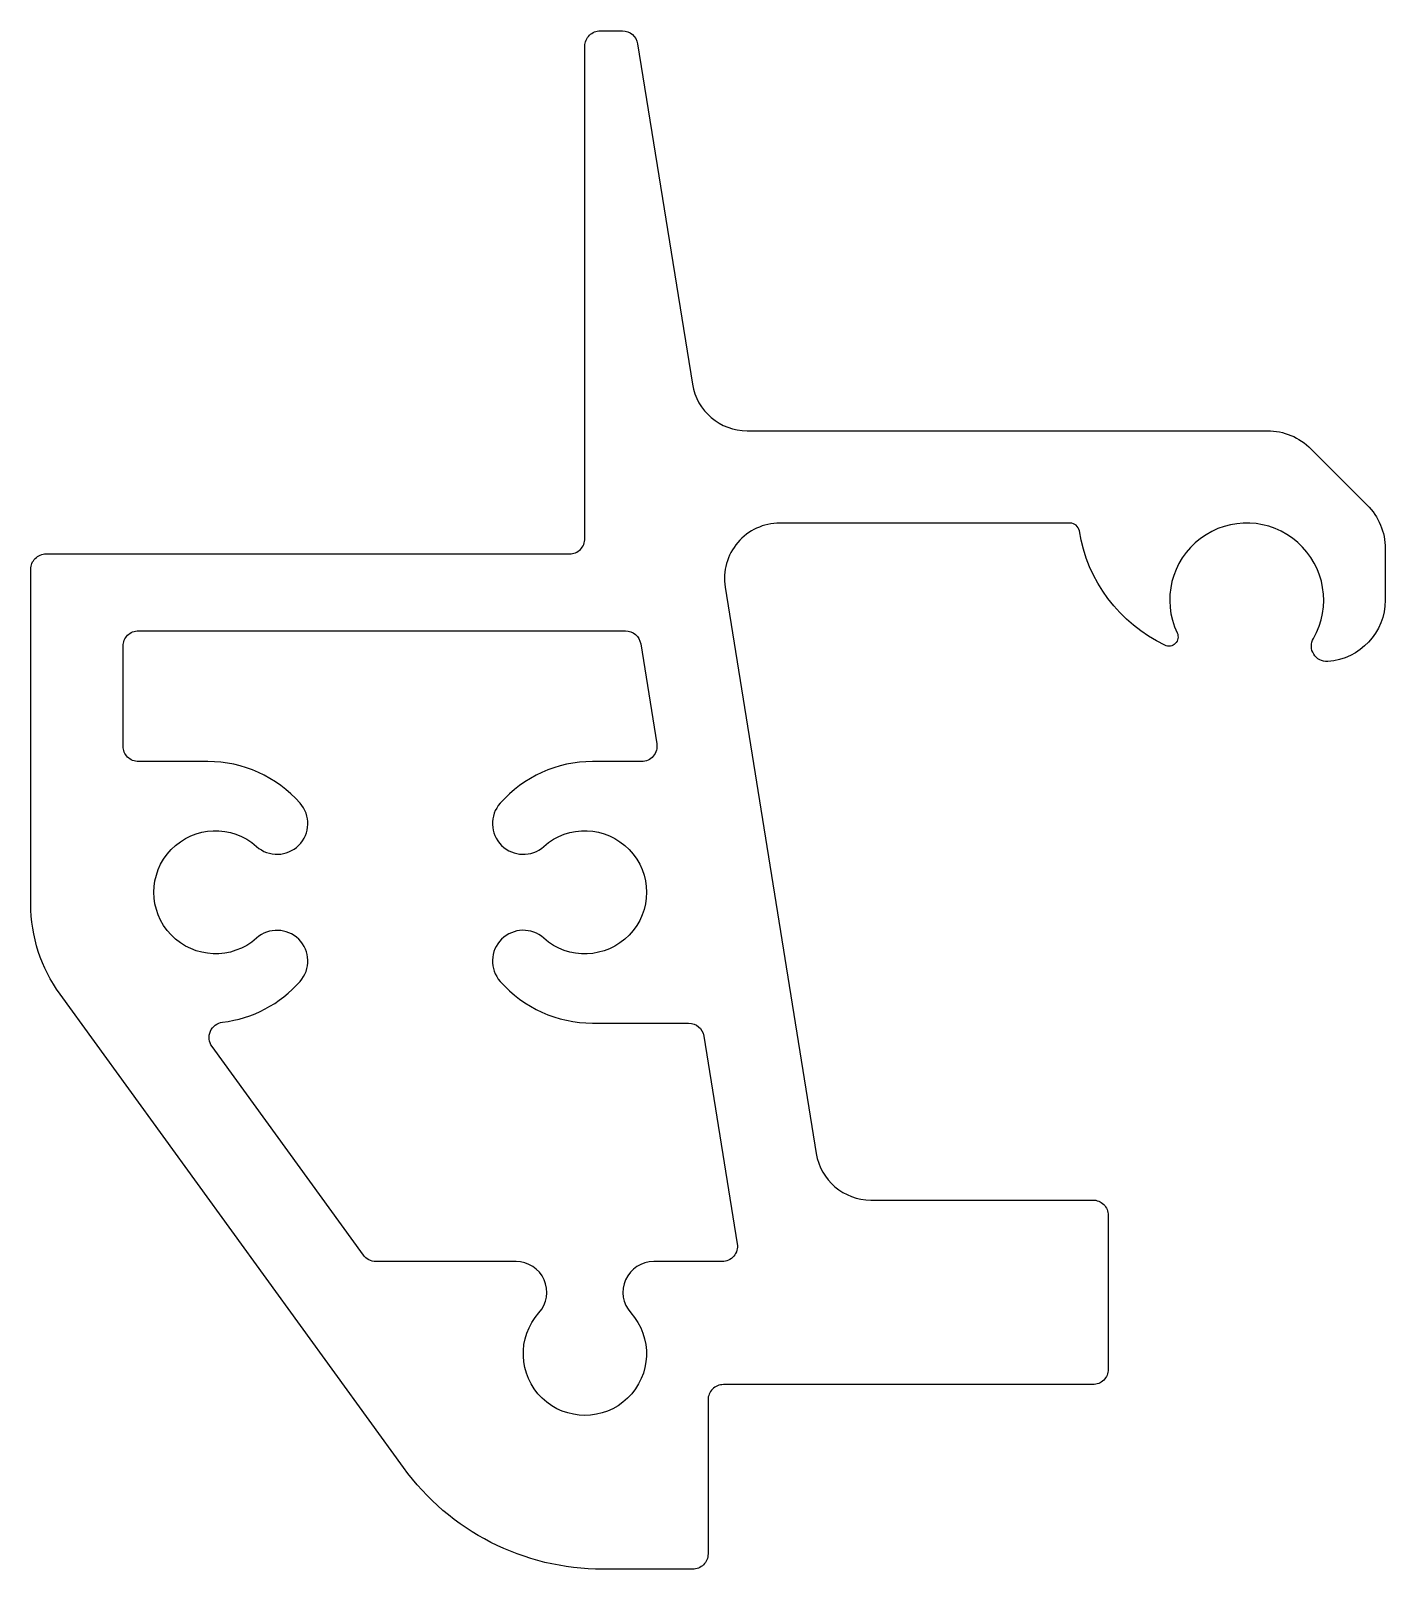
# Model space of a CAD drawing. Extents: x 154.8 to 198.8, y 192.2 to 242.2.
import ezdxf

# ---------------------------------------------------------------- set-up
doc = ezdxf.new("R2010")
doc.units = 0
doc.layers.get('0').update_dxf_attribs({"linetype": 'CONTINUOUS'})

msp = doc.modelspace()

# ---------------------------------------------------------------- linework, layer by layer
for points in [[(172.794, 225.701), (172.794, 241.701, -0.414214), (173.294, 242.201), (174.016, 242.201, -0.368239), (174.509, 241.781), (176.289, 230.716, 0.368239), (178.066, 229.201), (194.965, 229.201, -0.198912), (196.38, 228.616), (198.208, 226.787, -0.198912), (198.794, 225.373), (198.794, 223.701, -0.394805), (196.927, 221.706, -0.599371), (196.461, 222.454, 1.652878), (192.035, 222.63, -0.706496), (191.634, 222.231, -0.246103), (188.857, 225.949, 0.368379), (188.561, 226.201), (179.128, 226.201, 0.461733), (177.351, 224.116), (180.31, 205.716, 0.368239), (182.087, 204.201), (189.294, 204.201, -0.414214), (189.794, 203.701), (189.794, 198.701, -0.414214), (189.294, 198.201), (177.294, 198.201, 0.414214), (176.794, 197.701), (176.794, 192.701, -0.414214), (176.294, 192.201), (173.375, 192.201, -0.240346), (166.898, 195.506), (155.746, 210.888, -0.158126), (154.794, 213.823), (154.794, 224.701, -0.414214), (155.294, 225.201), (172.294, 225.201, 0.414214)], [(174.636, 218.451), (173.042, 218.451, 0.215183), (170.043, 217.098, 0.942915), (171.46, 215.691, -2.237829), (171.46, 212.711, 0.942915), (170.043, 211.305, 0.215183), (173.042, 209.951), (176.164, 209.951, -0.368239), (176.658, 209.531), (177.744, 202.781, -0.461733), (177.25, 202.201), (175.03, 202.201, 0.648232), (174.285, 200.535, -2.236068), (171.303, 200.535, 0.648232), (170.558, 202.201), (166.004, 202.201, -0.240346), (165.6, 202.408), (160.682, 209.191, -0.571721), (161.027, 209.98, 0.183686), (163.543, 211.303, 0.942885), (162.127, 212.711, -2.236068), (162.127, 215.692, 0.942885), (163.543, 217.1, 0.215046), (160.545, 218.451), (158.294, 218.451, -0.414214), (157.794, 218.951), (157.794, 222.201, -0.414214), (158.294, 222.701), (174.114, 222.701, -0.368239), (174.607, 222.281), (175.13, 219.031, -0.461733)]]:
    msp.add_lwpolyline(points, format="xyb", close=True)

doc.saveas('drawing.dxf')
